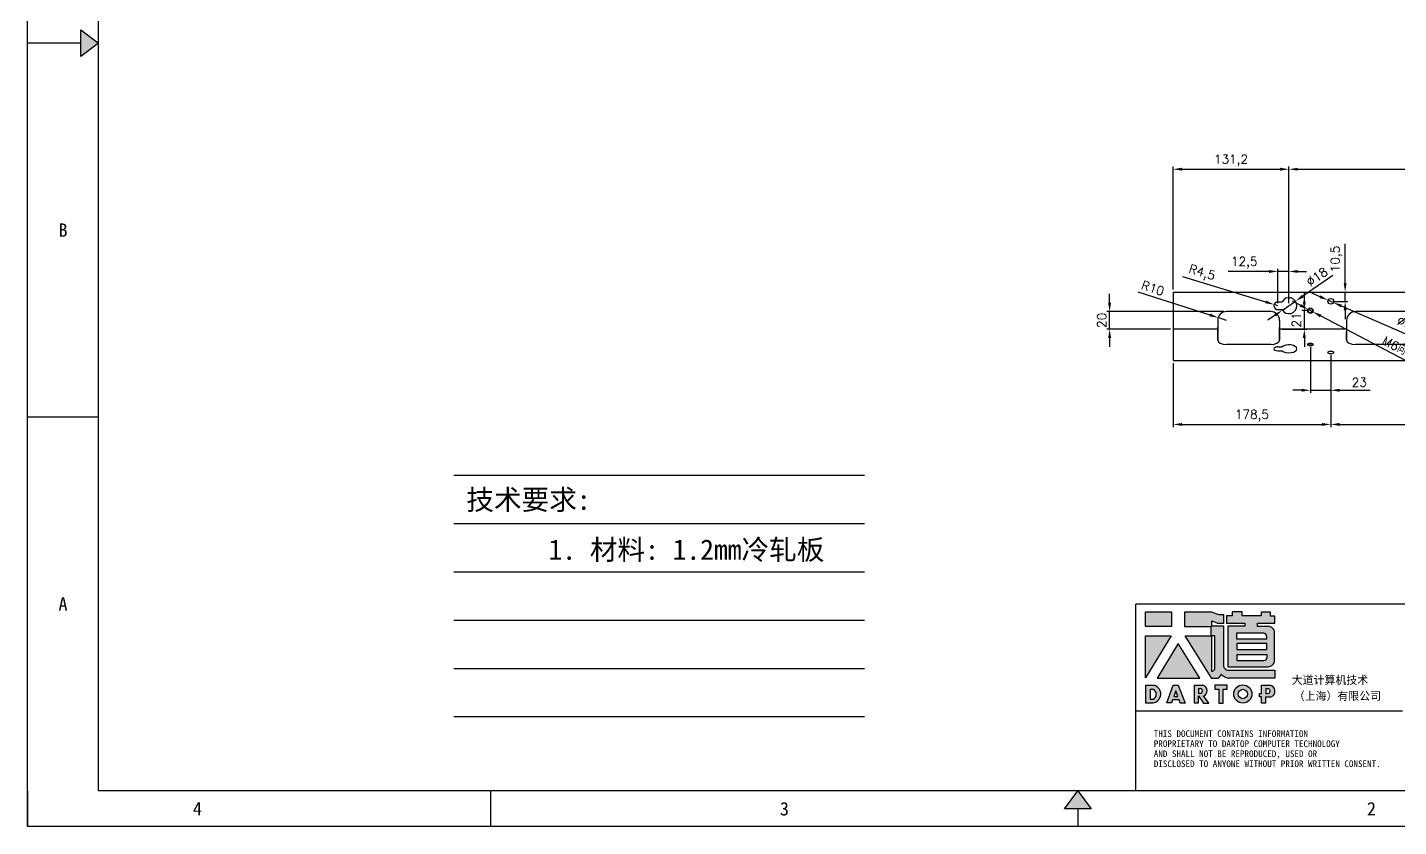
# Model space of a CAD drawing. Header units: millimetres. Extents: x -4018 to 8419, y 14505 to 19318.
# Drawn here: x 3579 to 5131, y 14505 to 15409 of the extents above; entities that cross this region are included whole.
import ezdxf
from ezdxf.enums import TextEntityAlignment as Align

# ---------------------------------------------------------------- set-up
doc = ezdxf.new("R2010")
doc.units = ezdxf.units.MM
doc.linetypes.add('DOT', pattern=[0.25, 0, -0.25])
doc.layers.add('4', color=7, linetype='Continuous')
doc.layers.add('print', color=30, linetype='Continuous')
doc.layers.add('dim', color=2, linetype='Continuous', lineweight=9)
doc.styles.add('Dartop', font='SIMFANG.TTF')
doc.styles.add('HZ', font='SimSun.ttf')
doc.styles.add('hzHT', font='SIMHEI.TTF')
doc.styles.get("Standard").update_dxf_attribs({"font": 'txt', "bigfont": 'gbcbig.shx'})
doc.dimstyles.new('2-small', dxfattribs={"dimtxt": 10, "dimasz": 10, "dimexe": 3, "dimexo": 3, "dimgap": 4, "dimtad": 1, "dimtxsty": 'Standard', "dimcen": 5, "dimazin": 0, "dimtfac": 1, "dimtmove": 0, "dimatfit": 3, "dimfxl": 1, "dimarcsym": 0})

# ---------------------------------------------------------------- blocks, each defined once
blk = doc.blocks.new('*U5')
at = {"color": 254, "linetype": 'Continuous', "extrusion": (0, 0, -1)}
for points in [[(-17, 0.333), (-16.812, 0.25), (-17, 0.5)], [(-17, 0.333), (-17, 0.5), (-17.188, 0.25)], [(-17, 0.333), (-17.188, 0.25), (-16.812, 0.25)]]:
    blk.add_solid(points, dxfattribs=at)
blk = doc.blocks.new('*U3')
at = {"color": 254, "linetype": 'Continuous', "extrusion": (0, 0, -1)}
for points in [[(-0.833, 11), (-0.75, 10.812), (-0.75, 11.188)], [(-0.833, 11), (-0.75, 11.188), (-1, 11)], [(-0.833, 11), (-1, 11), (-0.75, 10.812)]]:
    blk.add_solid(points, dxfattribs=at)
blk = doc.blocks.new('dadao')
for p, q in [((48, 19.2), (44.9, 10.4)), ((44.9, 10.4), (51.2, 10.4)), ((51.2, 10.4), (48, 19.2))]:
    blk.add_line(p, q)
for points in [[(41.8, 121.6), (41.8, 143.7), (-0.4, 143.7), (-0.4, 121.6), (41.8, 121.6)], [(104.8, 122), (104.8, 130.3), (114.1, 126.3), (124.2, 126.3), (124.2, 139.6), (115.9, 139.6), (105.1, 143.9), (61.5, 143.9)], [(61.7, 144), (61.7, 121.3), (103.9, 121.3)], [(113.4, 38.7), (105.1, 38.7), (63, 106.5), (103.9, 106.5), (103.9, 120.9), (103.9, 121.3)], [(109.7, 53.6), (109.7, 106.2), (104.3, 106.2), (104.3, 50.4), (106.6, 50.4)], [(144.6, 94.4), (144.6, 84.8), (192, 84.8), (192, 94.1), (144.9, 94.1)], [(120.2, 45), (119.5, 45), (119.5, 44.6)], [(0, 28), (0, 0), (11.8, 0)], [(0.1, 28), (14, 28)], [(7.1, 21.8), (7.1, 6.1), (12, 6.1)], [(7.1, 21.8), (11.4, 21.8)], [(76.8, 28.2), (76.8, 0), (84.1, 0), (84.1, 11.1), (91.6, -0.1), (100.3, -0.1), (91.7, 11.1)], [(76.8, 28.2), (90.6, 28.2)], [(84, 22.7), (84, 15.3), (87.2, 15.3)], [(84, 22.7), (87.3, 22.7)], [(183.7, 0), (183.7, 9.6), (180.6, 9.6), (180.6, 14.9), (183.8, 14.9), (183.8, 28.1), (196.1, 28.1), (196.5, 28.1)], [(194.9, 22.3), (190.8, 22.3), (190.8, 15), (194.4, 15)], [(183.7, 0), (190.9, 0), (190.9, 9.6), (198.8, 9.6)]]:
    blk.add_lwpolyline(points)
blk.add_lwpolyline([(137.1, 144.2), (137.1, 137.9), (128.3, 137.9), (128.3, 126.5), (157.3, 126.5), (157.3, 121.5), (130.3, 121.5), (130.3, 57.5), (194.4, 57.5, 0.414214), (204.4, 67.5), (204.4, 111.3, 0.414214), (194.4, 121.3), (177.5, 121.3), (177.5, 126.3), (204.7, 126.3), (204.7, 137.7), (198.2, 137.7), (198.2, 143.9), (183.3, 143.9), (183.3, 138), (153, 138), (153, 144.2), (137.1, 144.2)], format="xyb", close=True)
for points in [[(104.8, 122), (123.4, 122), (123.4, 60, 0.414214), (131.4, 52), (204.8, 52), (204.8, 39.1), (131.7, 39.1)], [(144.3, 110.8), (144.3, 101.8), (192.3, 101.8), (192.3, 105.5, 0.414214), (187.3, 110.5), (144.3, 110.5)], [(144.6, 77), (144.6, 67.5), (187.6, 67.5, 0.414214), (192.6, 72.5), (192.6, 76.4), (144.6, 76.4)]]:
    blk.add_lwpolyline(points, format="xyb")
for points in [[(-0.3, 106.2), (40.4, 106.2), (-0.3, 39.7), (-0.3, 106.2)], [(51.7, 94.1), (18.4, 39.3), (86.2, 39.3)], [(43.8, 28.2), (51.8, 28.2), (62.6, -0.1), (55, -0.1), (53.2, 5), (42.9, 5), (41.1, 0), (33.6, 0)], [(110, 28.1), (110, 21.9), (116, 21.9), (116, -0.1), (123.2, -0.1), (123.2, 22), (129.2, 22), (129.2, 28.1), (110, 28.1)]]:
    blk.add_lwpolyline(points, close=True)
for radius in [14.5, 7.44]:
    blk.add_circle((154.2, 14.2), radius)
for centre, radius, start, end in [((99.2, 60.7), 12.6, 305.6399, 325.969), ((111.6, 46.7), 8.19, 282.9811, 347.6627), ((136, 61.7), 22.9, 226.7358, 259.3209), ((8.5, 13.9), 8.49, 294.2143, 69.7177), ((9.6, 14.2), 14.4, 278.6604, 72.3203), ((86.4, 19), 3.8, 282.527, 76.7196), ((88.6, 19.4), 8.95, 290.6073, 77.2124), ((193.7, 18.7), 3.8, 280.9891, 72.5513), ((195.7, 18.6), 9.51, 288.8959, 85.2442)]:
    blk.add_arc(centre, radius, start, end)
blk = doc.blocks.new('*D85')
at = {"layer": 'Defpoints', "color": 0}
for p in [(4804.2, 15087.7), (4936.6, 15087.7), (4876.1, 15067.7)]:
    blk.add_point(p, dxfattribs=at)
at = {"layer": 'dim', "color": 0, "lineweight": -2}
for p, q in [((4804.2, 15097.7), (4804.2, 15107.7)), ((4933.6, 15087.7), (4801.2, 15087.7)), ((4804.2, 15067.7), (4804.2, 15087.7)), ((4873.1, 15067.7), (4801.2, 15067.7)), ((4804.2, 15057.7), (4804.2, 15047.7))]:
    blk.add_line(p, q, dxfattribs=at)
at = {"layer": 'dim', "color": 0}
for points in [[(4802.5, 15097.7), (4805.9, 15097.7), (4804.2, 15087.7)], [(4802.5, 15057.7), (4805.9, 15057.7), (4804.2, 15067.7)]]:
    blk.add_solid(points, dxfattribs=at)
at = {"layer": 'dim', "color": 0, "insert": (4795.2, 15077.7), "char_height": 10, "attachment_point": 5, "rotation": 90}
blk.add_mtext('20', dxfattribs=at)
blk = doc.blocks.new('*D86')
at = {"layer": 'Defpoints', "color": 0}
for p in [(4927.1, 15080.8), (4936.6, 15077.7)]:
    blk.add_point(p, dxfattribs=at)
at = {"layer": 'dim', "color": 0, "lineweight": -2}
for p, q in [((4836.3, 15110.1), (4917.6, 15083.9)), ((4936.6, 15077.7), (4927.1, 15080.8))]:
    blk.add_line(p, q, dxfattribs=at)
at = {"layer": 'dim', "color": 0}
blk.add_solid([(4918.1, 15085.5), (4917, 15082.3), (4927.1, 15080.8)], dxfattribs=at)
at = {"layer": 'dim', "color": 0, "insert": (4853.2, 15114.1), "char_height": 10, "attachment_point": 5, "rotation": 342.1088}
blk.add_mtext('R10', dxfattribs=at)
blk = doc.blocks.new('*D87')
at = {"layer": 'Defpoints', "color": 0}
for p in [(5007.3, 15248.7), (4876.1, 15109.7), (5007.3, 15094.3)]:
    blk.add_point(p, dxfattribs=at)
at = {"layer": 'dim', "color": 0, "lineweight": -2}
for p, q in [((4876.1, 15112.7), (4876.1, 15251.7)), ((4886.1, 15248.7), (4997.3, 15248.7)), ((5007.3, 15097.3), (5007.3, 15251.7))]:
    blk.add_line(p, q, dxfattribs=at)
at = {"layer": 'dim', "color": 0}
for points in [[(4886.1, 15250.4), (4886.1, 15247.1), (4876.1, 15248.7)], [(4997.3, 15250.4), (4997.3, 15247.1), (5007.3, 15248.7)]]:
    blk.add_solid(points, dxfattribs=at)
at = {"layer": 'dim', "color": 0, "insert": (4941.7, 15258.6), "char_height": 10, "attachment_point": 5}
blk.add_mtext('131,2', dxfattribs=at)
blk = doc.blocks.new('*D88')
at = {"layer": 'Defpoints', "color": 0}
for p in [(5594.2, 15248.7), (5007.3, 15094.3), (5594.2, 15094.3)]:
    blk.add_point(p, dxfattribs=at)
at = {"layer": 'dim', "color": 0, "lineweight": -2}
for p, q in [((5007.3, 15097.3), (5007.3, 15251.7)), ((5017.3, 15248.7), (5584.2, 15248.7)), ((5594.2, 15097.3), (5594.2, 15251.7))]:
    blk.add_line(p, q, dxfattribs=at)
at = {"layer": 'dim', "color": 0}
for points in [[(5017.3, 15250.4), (5017.3, 15247.1), (5007.3, 15248.7)], [(5584.2, 15250.4), (5584.2, 15247.1), (5594.2, 15248.7)]]:
    blk.add_solid(points, dxfattribs=at)
at = {"layer": 'dim', "color": 0, "insert": (5300.7, 15258.6), "char_height": 10, "attachment_point": 5}
blk.add_mtext('586,9', dxfattribs=at)
blk = doc.blocks.new('*D92')
at = {"layer": 'Defpoints', "color": 0}
for p in [(4994.8, 15133.1), (4994.8, 15094.3), (5007.3, 15094.3)]:
    blk.add_point(p, dxfattribs=at)
at = {"layer": 'dim', "color": 0, "lineweight": -2}
for p, q in [((4984.8, 15133.1), (4938.5, 15133.1)), ((4994.8, 15097.3), (4994.8, 15136.1)), ((5007.3, 15133.1), (4994.8, 15133.1)), ((5007.3, 15097.3), (5007.3, 15136.1)), ((5017.3, 15133.1), (5027.3, 15133.1))]:
    blk.add_line(p, q, dxfattribs=at)
at = {"layer": 'dim', "color": 0}
for points in [[(4984.8, 15134.7), (4984.8, 15131.4), (4994.8, 15133.1)], [(5017.3, 15134.7), (5017.3, 15131.4), (5007.3, 15133.1)]]:
    blk.add_solid(points, dxfattribs=at)
at = {"layer": 'dim', "color": 0, "insert": (4956.6, 15142.9), "char_height": 10, "attachment_point": 5}
blk.add_mtext('12,5', dxfattribs=at)
blk = doc.blocks.new('*D93')
at = {"layer": 'Defpoints', "color": 0}
for p in [(5014.7, 15099.4), (4999.9, 15089.2)]:
    blk.add_point(p, dxfattribs=at)
at = {"layer": 'dim', "color": 0, "lineweight": -2}
for p, q in [((5057, 15128.6), (5022.9, 15105.1)), ((4999.9, 15089.2), (5014.7, 15099.4)), ((4991.6, 15083.6), (4983.4, 15077.9))]:
    blk.add_line(p, q, dxfattribs=at)
at = {"layer": 'dim', "color": 0}
for points in [[(5022, 15106.5), (5023.9, 15103.7), (5014.7, 15099.4)], [(4990.7, 15084.9), (4992.6, 15082.2), (4999.9, 15089.2)]]:
    blk.add_solid(points, dxfattribs=at)
at = {"layer": 'dim', "color": 0, "insert": (5039, 15127.1), "char_height": 10, "attachment_point": 5, "rotation": 34.5567}
blk.add_mtext('∅18', dxfattribs=at)
blk = doc.blocks.new('*D94')
at = {"layer": 'Defpoints', "color": 0}
for p in [(4990.5, 15095.6), (4994.8, 15094.3)]:
    blk.add_point(p, dxfattribs=at)
at = {"layer": 'dim', "color": 0, "lineweight": -2}
for p, q in [((4886.8, 15127.2), (4980.9, 15098.6)), ((4994.8, 15094.3), (4990.5, 15095.6))]:
    blk.add_line(p, q, dxfattribs=at)
at = {"layer": 'dim', "color": 0}
blk.add_solid([(4981.4, 15100.2), (4980.4, 15097), (4990.5, 15095.6)], dxfattribs=at)
at = {"layer": 'dim', "color": 0, "insert": (4908.6, 15130.8), "char_height": 10, "attachment_point": 5, "rotation": 343.0741}
blk.add_mtext('R4,5', dxfattribs=at)
blk = doc.blocks.new('*D95')
at = {"layer": 'Defpoints', "color": 0}
for p in [(4876.1, 15032.2, 20.5), (5054.6, 15041.3, 15.3), (5054.6, 14960)]:
    blk.add_point(p, dxfattribs=at)
at = {"layer": 'dim', "color": 0, "lineweight": -2}
for p, q in [((5054.6, 15038.3), (5054.6, 14957)), ((4876.1, 15029.2), (4876.1, 14957)), ((4886.1, 14960), (5044.6, 14960))]:
    blk.add_line(p, q, dxfattribs=at)
at = {"layer": 'dim', "color": 0}
for points in [[(4886.1, 14961.6), (4886.1, 14958.3), (4876.1, 14960)], [(5044.6, 14961.6), (5044.6, 14958.3), (5054.6, 14960)]]:
    blk.add_solid(points, dxfattribs=at)
at = {"layer": 'dim', "color": 0, "insert": (4965.3, 14969.8), "char_height": 10, "attachment_point": 5}
blk.add_mtext('178,5', dxfattribs=at)
blk = doc.blocks.new('*D96')
at = {"layer": 'Defpoints', "color": 0}
for p in [(5402.6, 15050.4, 3.7), (5054.6, 15041.3, 15.3), (5402.6, 14960)]:
    blk.add_point(p, dxfattribs=at)
at = {"layer": 'dim', "color": 0, "lineweight": -2}
for p, q in [((5402.6, 15047.4), (5402.6, 14957)), ((5054.6, 15038.3), (5054.6, 14957)), ((5064.6, 14960), (5392.6, 14960))]:
    blk.add_line(p, q, dxfattribs=at)
at = {"layer": 'dim', "color": 0}
for points in [[(5064.6, 14961.6), (5064.6, 14958.3), (5054.6, 14960)], [(5392.6, 14961.6), (5392.6, 14958.3), (5402.6, 14960)]]:
    blk.add_solid(points, dxfattribs=at)
at = {"layer": 'dim', "color": 0, "insert": (5228.6, 14969), "char_height": 10, "attachment_point": 5}
blk.add_mtext('348', dxfattribs=at)
blk = doc.blocks.new('*D109')
at = {"layer": 'Defpoints', "color": 0}
for p in [(5051.6, 15100.5), (5057.6, 15097.9)]:
    blk.add_point(p, dxfattribs=at)
at = {"layer": 'dim', "color": 0, "lineweight": -2}
for p, q in [((5042.5, 15104.5), (5033.3, 15108.5)), ((5051.6, 15100.5), (5057.6, 15097.9)), ((5158.1, 15054.1), (5066.7, 15093.9))]:
    blk.add_line(p, q, dxfattribs=at)
at = {"layer": 'dim', "color": 0}
for points in [[(5043.1, 15106.1), (5041.8, 15103), (5051.6, 15100.5)], [(5067.4, 15095.5), (5066.1, 15092.4), (5057.6, 15097.9)]]:
    blk.add_solid(points, dxfattribs=at)
at = {"layer": 'dim', "color": 0, "insert": (5143.8, 15071), "char_height": 10, "attachment_point": 5, "rotation": 336.4152}
blk.add_mtext('∅6,5', dxfattribs=at)
blk = doc.blocks.new('*D110')
at = {"layer": 'Defpoints', "color": 0}
for p in [(5028.9, 15090.2), (5034.3, 15087.4)]:
    blk.add_point(p, dxfattribs=at)
at = {"layer": 'dim', "color": 0, "lineweight": -2}
for p, q in [((5020.1, 15094.8), (5011.2, 15099.4)), ((5028.9, 15090.2), (5034.3, 15087.4)), ((5160.6, 15021.1), (5043.1, 15082.7))]:
    blk.add_line(p, q, dxfattribs=at)
at = {"layer": 'dim', "color": 0}
for points in [[(5020.9, 15096.3), (5019.3, 15093.3), (5028.9, 15090.2)], [(5043.9, 15084.2), (5042.3, 15081.2), (5034.3, 15087.4)]]:
    blk.add_solid(points, dxfattribs=at)
at = {"layer": 'dim', "color": 0, "insert": (5140.2, 15042.2), "char_height": 10, "attachment_point": 5, "rotation": 332.3067}
blk.add_mtext('M6向下引申', dxfattribs=at)
blk = doc.blocks.new('*D146')
at = {"layer": 'Defpoints', "color": 0}
for p in [(5024.7, 15088.7), (5031.6, 15088.7), (4996.6, 15067.7)]:
    blk.add_point(p, dxfattribs=at)
at = {"layer": 'dim', "color": 0, "lineweight": -2}
for p, q in [((5024.7, 15098.7), (5024.7, 15108.7)), ((5028.6, 15088.7), (5021.7, 15088.7)), ((5024.7, 15067.7), (5024.7, 15088.7)), ((4999.6, 15067.7), (5027.7, 15067.7)), ((5024.7, 15057.7), (5024.7, 15047.7))]:
    blk.add_line(p, q, dxfattribs=at)
at = {"layer": 'dim', "color": 0}
for points in [[(5023, 15098.7), (5026.3, 15098.7), (5024.7, 15088.7)], [(5023, 15057.7), (5026.3, 15057.7), (5024.7, 15067.7)]]:
    blk.add_solid(points, dxfattribs=at)
at = {"layer": 'dim', "color": 0, "insert": (5015.7, 15078.2), "char_height": 10, "attachment_point": 5, "rotation": 90}
blk.add_mtext('21', dxfattribs=at)
blk = doc.blocks.new('*D147')
at = {"layer": 'Defpoints', "color": 0}
for p in [(5020.9, 15109.7), (5070.9, 15109.7), (5054.6, 15099.2)]:
    blk.add_point(p, dxfattribs=at)
at = {"layer": 'dim', "color": 0, "lineweight": -2}
for p, q in [((5070.9, 15119.7), (5070.9, 15164.4)), ((5023.9, 15109.7), (5073.9, 15109.7)), ((5070.9, 15099.2), (5070.9, 15109.7)), ((5057.6, 15099.2), (5073.9, 15099.2)), ((5070.9, 15089.2), (5070.9, 15079.2))]:
    blk.add_line(p, q, dxfattribs=at)
at = {"layer": 'dim', "color": 0}
for points in [[(5069.3, 15119.7), (5072.6, 15119.7), (5070.9, 15109.7)], [(5069.3, 15089.2), (5072.6, 15089.2), (5070.9, 15099.2)]]:
    blk.add_solid(points, dxfattribs=at)
at = {"layer": 'dim', "color": 0, "insert": (5061.1, 15147.1), "char_height": 10, "attachment_point": 5, "rotation": 90}
blk.add_mtext('10,5', dxfattribs=at)
blk = doc.blocks.new('*D148')
at = {"layer": 'Defpoints', "color": 0}
for p in [(5031.6, 15050.4, 5.8), (5054.6, 15041.3, 15.3), (5054.6, 14998.6)]:
    blk.add_point(p, dxfattribs=at)
at = {"layer": 'dim', "color": 0, "lineweight": -2}
for p, q in [((5031.6, 15047.4), (5031.6, 14995.6)), ((5054.6, 15038.3), (5054.6, 14995.6)), ((5021.6, 14998.6), (5011.6, 14998.6)), ((5031.6, 14998.6), (5054.6, 14998.6)), ((5064.6, 14998.6), (5099.3, 14998.6))]:
    blk.add_line(p, q, dxfattribs=at)
at = {"layer": 'dim', "color": 0}
for points in [[(5021.6, 15000.3), (5021.6, 14997), (5031.6, 14998.6)], [(5064.6, 15000.3), (5064.6, 14997), (5054.6, 14998.6)]]:
    blk.add_solid(points, dxfattribs=at)
at = {"layer": 'dim', "color": 0, "insert": (5086.9, 15007.6), "char_height": 10, "attachment_point": 5}
blk.add_mtext('23', dxfattribs=at)

msp = doc.modelspace()

# ---------------------------------------------------------------- hatches: boundary and pattern name
for points in [[(4874.76, 14747.443), (4844.625, 14747.443), (4844.625, 14731.698), (4874.76, 14731.698)], [(4873.79, 14720.682), (4844.706, 14720.682), (4844.706, 14673.196)], [(4881.852, 14712.065), (4858.077, 14672.88), (4906.489, 14672.88)], [(4937.228, 14664.862), (4923.47, 14664.862), (4923.47, 14660.497), (4927.762, 14660.497), (4927.762, 14644.768), (4932.902, 14644.768), (4932.902, 14660.508), (4937.228, 14660.508)]]:
    msp.add_hatch(color=0).paths.add_polyline_path(points)
h = msp.add_hatch(color=0)
h.paths.add_polyline_path([(4919.794, 14737.874), (4926.445, 14735.001), (4933.635, 14735.001), (4933.635, 14744.518), (4927.703, 14744.518), (4919.974, 14747.57), (4888.999, 14747.57), (4888.999, 14731.475), (4919.137, 14731.475), (4919.137, 14731.15), (4919.137, 14720.863), (4889.912, 14720.863), (4919.972, 14672.487), (4925.924, 14672.487, 0.27937482), (4930.269, 14676.712), (4930.269, 14676.935), (4930.794, 14676.935, 0.14314537), (4938.989, 14672.765), (4991.223, 14672.765), (4991.223, 14681.939), (4938.767, 14681.939, -0.41421356), (4933.053, 14687.653), (4933.053, 14731.984), (4919.794, 14731.984)])
h.paths.add_polyline_path([(4919.44, 14720.657), (4923.27, 14720.656), (4923.27, 14683.11, -0.08893574), (4921.051, 14680.827), (4919.427, 14680.827)], flags=16)
h = msp.add_hatch(color=0)
h.paths.add_polyline_path([(4991.133, 14743.185), (4986.485, 14743.185), (4986.485, 14747.606), (4975.863, 14747.606), (4975.863, 14743.406), (4954.175, 14743.406), (4954.175, 14747.827), (4942.817, 14747.827), (4942.817, 14743.324), (4936.541, 14743.324), (4936.541, 14735.174), (4957.252, 14735.174), (4957.252, 14731.569), (4937.953, 14731.569), (4937.953, 14685.93), (4983.769, 14685.93, 0.41421356), (4990.911, 14693.072), (4990.911, 14724.327, 0.41421356), (4983.769, 14731.469), (4971.658, 14731.469), (4971.658, 14735.006), (4991.133, 14735.006)])
h.paths.add_polyline_path([(4978.71, 14723.732, -0.41421356), (4982.281, 14720.161), (4982.281, 14717.542), (4947.978, 14717.542), (4947.978, 14723.732)], flags=16)
h.paths.add_polyline_path([(4982.059, 14712.015), (4982.059, 14705.383), (4948.2, 14705.383), (4948.2, 14712.015)], flags=16)
h.paths.add_polyline_path([(4982.501, 14699.414), (4982.501, 14696.575, -0.41421356), (4978.93, 14693.004), (4948.2, 14693.004), (4948.2, 14699.414)], flags=16)
h = msp.add_hatch(color=0)
h.paths.add_polyline_path([(4854.897, 14664.791), (4844.92, 14664.791), (4844.92, 14644.828), (4853.323, 14644.828, 0.79301591)])
h.paths.add_polyline_path([(4853.471, 14649.199), (4849.982, 14649.199), (4849.982, 14660.419), (4853.086, 14660.419, -0.67136089)], flags=16)
h = msp.add_hatch(color=0)
h.paths.add_polyline_path([(4881.927, 14664.955), (4876.233, 14664.955), (4868.91, 14644.806), (4874.304, 14644.806), (4875.573, 14648.377), (4882.88, 14648.377), (4884.177, 14644.763), (4889.614, 14644.763)])
h.paths.add_polyline_path([(4881.484, 14652.226), (4876.957, 14652.226), (4879.179, 14658.557)], flags=16)
h = msp.add_hatch(color=0)
h.paths.add_polyline_path([(4909.605, 14664.941), (4899.792, 14664.941), (4899.792, 14644.795), (4904.977, 14644.795), (4904.977, 14652.782), (4910.308, 14644.723), (4916.574, 14644.723), (4910.44, 14652.731, 0.74405494)])
h.paths.add_polyline_path([(4904.93, 14655.763), (4904.93, 14661.054), (4907.248, 14661.054, -0.79680897), (4907.213, 14655.763)], flags=16)
h = msp.add_hatch(color=0)
h.paths.add_polyline_path([(4944.707, 14654.94, 1), (4965.394, 14654.94, 1)])
h.paths.add_polyline_path([(4960.364, 14654.94, -1), (4949.737, 14654.94, -1)], flags=16)
h = msp.add_hatch(color=0)
h.paths.add_polyline_path([(4985.235, 14664.893), (4984.938, 14664.893), (4976.19, 14664.893), (4976.19, 14655.491), (4973.869, 14655.491), (4973.869, 14651.675), (4976.152, 14651.675), (4976.152, 14644.83), (4981.259, 14644.83), (4981.259, 14651.701), (4986.871, 14651.701, 0.81230381)])
h.paths.add_polyline_path([(4981.184, 14655.517), (4981.184, 14660.776), (4984.09, 14660.776, -0.77821343), (4983.793, 14655.517)], flags=16)

# ---------------------------------------------------------------- linework, layer by layer
at = {"color": 0, "linetype": 'DOT'}
for p, q in [((3578.663, 14545.286), (3578.663, 16237.385)), ((6097.836, 14504.998), (3578.663, 14504.998))]:
    msp.add_line(p, q, dxfattribs=at)
at = {"color": 0}
for p, q in [((3659.239, 14545.286), (3659.239, 16237.385)), ((3639.095, 15391.336), (3578.663, 15391.336)), ((3659.239, 14968.311), (3578.663, 14968.311)), ((6057.548, 14756.799), (4833.798, 14756.799)), ((4833.798, 14545.286), (4833.798, 14756.799)), ((4833.798, 14635.935), (5135.958, 14635.935)), ((3578.663, 14545.286), (3578.663, 14504.998)), ((6057.548, 14545.286), (3659.239, 14545.286)), ((4103.577, 14504.998), (4103.577, 14545.286)), ((4768.33, 14525.142), (4768.33, 14504.998)), ((3578.663, 14504.998), (3578.663, 14504.998))]:
    msp.add_line(p, q, dxfattribs=at)
for p, q in [((4876.095, 15109.737), (5916.095, 15109.737)), ((4876.095, 15109.737), (4876.095, 15032.23, 20.5)), ((4994.795, 15098.837), (4999.5, 15098.837)), ((4926.595, 15077.737), (4926.595, 15055.416)), ((4986.595, 15087.737), (4936.595, 15087.737)), ((4994.795, 15089.837), (4999.5, 15089.837)), ((4996.595, 15077.737), (4996.595, 15055.416)), ((5072.595, 15077.737), (5072.595, 15055.416, 30.311)), ((5360.595, 15087.737), (5082.595, 15087.737)), ((4926.595, 15067.737), (4876.095, 15067.737)), ((5072.595, 15067.737), (4996.595, 15067.737)), ((4876.095, 15032.23, 20.5), (5916.095, 15032.23, 20.5))]:
    msp.add_line(p, q)
at = {"extrusion": (0, -0.866025, 0.5)}
for p, q in [((4926.595, 15067.737), (4876.095, 15067.737)), ((4926.595, 15055.416, -30.311), (4926.595, 15069.849, 38.3)), ((4996.595, 15055.416, -30.311), (4996.595, 15069.849, 38.3)), ((5072.595, 15067.737), (4996.595, 15067.737)), ((5072.595, 15055.416), (5072.595, 15064.849, 38.3)), ((4986.595, 15050.416, -38.971), (4936.595, 15050.416, -38.971)), ((4994.795, 15047.817, -59.366), (4999.5, 15047.817, -59.366)), ((5360.595, 15050.416, -8.66), (5082.595, 15050.416, -8.66)), ((4994.795, 15043.317, -67.16), (4999.5, 15043.317, -67.16))]:
    msp.add_line(p, q, dxfattribs=at)
at = {"color": 0}
for points in [[(3659.239, 15391.336), (3639.095, 15376.228), (3639.095, 15406.444), (3659.239, 15391.336)], [(4768.33, 14545.286), (4783.438, 14525.142), (4753.222, 14525.142), (4768.33, 14545.286)]]:
    msp.add_lwpolyline(points, close=True, dxfattribs=at)
for centre, radius in [((5054.595, 15099.237), 3.25), ((5031.595, 15088.757), 3), ((5031.595, 15088.757), 2.5)]:
    msp.add_circle(centre, radius)
at = {"extrusion": (0, -0.866025, 0.5)}
for centre, radius in [((5031.593, 7530.26, -13031.126), 3), ((5031.593, 7530.26, -13031.126), 2.5), ((5054.595, 7533.868, -13018.543), 3.25)]:
    msp.add_circle(centre, radius, dxfattribs=at)
for centre, radius, start, end in [((4994.795, 15094.337), 4.5, 90, 270), ((5007.295, 15094.337), 9, 210, 150), ((4936.595, 15077.737), 10, 90, 180), ((4986.595, 15077.737), 10, 0, 90), ((5082.595, 15077.737), 10, 90, 180)]:
    msp.add_arc(centre, radius, start, end)
for centre, radius, start, end in [((4936.595, 7501.458, -13053.528), 10, 180, 270), ((4986.595, 7501.458, -13053.528), 10, 270, 0), ((4994.795, 7467.996, -13061.474), 4.5, 90, 270), ((5007.295, 7467.996, -13061.474), 9, 210, 150), ((5082.595, 7527.708, -13038.373), 10, 180, 270)]:
    msp.add_arc(centre, radius, start, end, dxfattribs=at)
at = {"layer": 'Defpoints'}
for p, q in [((4061.655, 14902.398), (4526.693, 14902.398)), ((4061.655, 14847.798), (4526.693, 14847.798)), ((4061.655, 14847.798), (4526.693, 14847.798)), ((4061.655, 14793.198), (4526.693, 14793.198)), ((4061.655, 14738.598), (4526.693, 14738.598)), ((4061.655, 14683.998), (4526.693, 14683.998)), ((4061.655, 14629.398), (4526.693, 14629.398))]:
    msp.add_line(p, q, dxfattribs=at)
at = {"layer": 'print'}
msp.add_lwpolyline([(3578.663, 16277.673), (6138.124, 16277.673), (6138.124, 14504.998), (3578.663, 14504.998)], close=True, dxfattribs=at)

# ---------------------------------------------------------------- block references
at = {"color": 0, "linetype": 'Continuous', "xscale": 80.57610619627711, "yscale": 80.57610619687368, "zscale": 80.57610619687446}
for name, p in [('*U3', (3578.663, 14504.998)), ('*U5', (3398.536, 14504.998))]:
    msp.add_blockref(name, p, dxfattribs=at)
at = {"color": 0, "xscale": 0.7141973048657924, "yscale": 0.7141973049202118, "zscale": 0.7141973049268417}
msp.add_blockref('dadao', (4844.92, 14644.828), dxfattribs=at)

# ---------------------------------------------------------------- texts
at = {"color": 0, "style": 'Dartop'}
for s, p in [('B', (3618.951, 15179.823)), ('A', (3618.951, 14756.799)), ('4', (3771.201, 14525.142)), ('3', (4435.953, 14525.142)), ('2', (5100.706, 14525.142))]:
    msp.add_text(s, height=15.108, dxfattribs=at).set_placement(p, align=Align.MIDDLE_CENTER)
at = {"style": 'HZ'}
for s, p in [('技术要求:', (4146.11, 14874.842)), ('     1. 材料: 1.2mm冷轧板', (4285.978, 14818.356))]:
    msp.add_text(s, height=22.932, dxfattribs=at).set_placement(p, align=Align.MIDDLE_CENTER)
at = {"color": 0, "style": 'hzHT'}
for s, p in [('THIS DOCUMENT CONTAINS INFORMATION', (4854.192, 14606.248)), ('PROPRIETARY TO DARTOP COMPUTER TECHNOLOGY', (4854.192, 14594.917)), ('AND SHALL NOT BE REPRODUCED, USED OR', (4854.192, 14583.586)), ('DISCLOSED TO ANYONE WITHOUT PRIOR WRITTEN CONSENT.', (4854.192, 14572.255))]:
    msp.add_text(s, height=7.55401, dxfattribs=at).set_placement(p)
at = {"layer": '4', "color": 0, "style": 'hzHT'}
for s, p in [('大道计算机技术', (5010.43, 14666.248)), ('（上海）有限公司', (5012.711, 14648.181))]:
    msp.add_text(s, height=9.0648, dxfattribs=at).set_placement(p)

# ---------------------------------------------------------------- dimensions: what is measured, and where the dimension line sits
at = {"layer": 'dim'}
for base, p1, p2, picture, middle in [((5007.295, 15248.721), (4876.095, 15109.737), (5007.295, 15094.337), '*D87', (4941.695, 15258.554)), ((5594.195, 15248.721), (5007.295, 15094.337), (5594.195, 15094.337), '*D88', (5300.745, 15258.554)), ((4994.795, 15133.053), (5007.295, 15094.337), (4994.795, 15094.337), '*D92', (4956.628, 15142.886)), ((5054.595, 14998.622), (5031.593, 15050.416, 5.834), (5054.595, 15041.323, 15.25), '*D148', (5086.928, 15007.622)), ((5402.597, 14959.959), (5054.595, 15041.323, 15.25), (5402.597, 15050.416, 3.724), '*D96', (5228.596, 14968.959)), ((5054.595, 14959.959), (4876.095, 15032.23, 20.5), (5054.595, 15041.323, 15.25), '*D95', (4965.345, 14969.792))]:
    dim = msp.add_linear_dim(base=base, p1=p1, p2=p2, dimstyle='2-small', override={"dimpost": '\\X'}, dxfattribs=at)
    dim.commit()
    dim.dimension.update_dxf_attribs({"geometry": picture, "text_midpoint": middle})
for base, p1, p2, picture, middle in [((5070.926, 15109.737), (5054.595, 15099.237), (5020.88, 15109.737), '*D147', (5070.926, 15147.07)), ((5024.657, 15088.738), (4996.595, 15067.737), (5031.63, 15088.738), '*D146', (5024.657, 15078.238)), ((4804.2, 15087.737), (4876.095, 15067.737), (4936.595, 15087.737), '*D85', (4804.2, 15077.737))]:
    dim = msp.add_linear_dim(base=base, p1=p1, p2=p2, angle=90, dimstyle='2-small', override={"dimpost": '\\X'}, dxfattribs=at)
    dim.commit()
    dim.dimension.update_dxf_attribs({"geometry": picture, "text_midpoint": middle, "dimtype": 160})
for center, mpoint, picture, middle in [((4994.795, 15094.337), (4990.489, 15095.647), '*D94', (4905.735, 15121.439)), ((4936.595, 15077.737), (4927.078, 15080.809), '*D86', (4850.431, 15105.552))]:
    dim = msp.add_radius_dim(center=center, mpoint=mpoint, dimstyle='2-small', override={"dimpost": '\\X'}, dxfattribs=at)
    dim.commit()
    dim.dimension.update_dxf_attribs({"geometry": picture, "text_midpoint": middle, "dimtype": 164})
dim = msp.add_diameter_dim_2p(p1=(4999.882, 15089.232), p2=(5014.707, 15099.442), dimstyle='2-small', override={"dimpost": '\\X'}, dxfattribs=at)
dim.commit()
dim.dimension.update_dxf_attribs({"geometry": '*D93', "text_midpoint": (5038.975, 15127.085)})
dim = msp.add_diameter_dim_2p(p1=(5051.616, 15100.537), p2=(5057.573, 15097.937), dimstyle='2-small', override={"dimpost": '\\X'}, dxfattribs=at)
dim.commit()
dim.dimension.update_dxf_attribs({"geometry": '*D109', "text_midpoint": (5139.878, 15062.005), "dimtype": 163})
dim = msp.add_diameter_dim_2p(p1=(5028.938, 15090.151), p2=(5034.251, 15087.363), text='M6向下引申', dimstyle='2-small', override={"dimpost": '\\X'}, dxfattribs=at)
dim.commit()
dim.dimension.update_dxf_attribs({"geometry": '*D110', "text_midpoint": (5135.938, 15033.991), "dimtype": 163})

doc.saveas('drawing.dxf')
